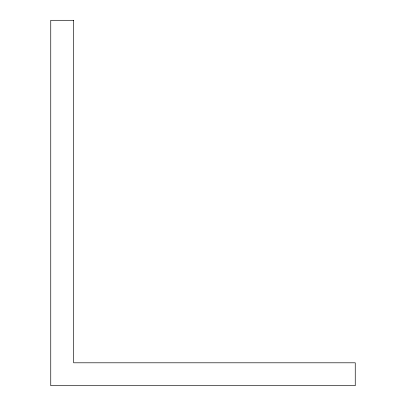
<?xml version="1.0" encoding="UTF-8"?>
<svg xmlns="http://www.w3.org/2000/svg" width="406" height="406" viewBox="0 0 406 406"><rect width="100%" height="100%" fill="white"/><g stroke="black" fill="none" stroke-linecap="round" stroke-linejoin="round"><path stroke-width="0.61" d="M73.648 20.3L50.75 20.3L50.75 385.7L355.25 385.7L355.25 362.802L73.648 362.802L73.648 20.3"/></g></svg>
